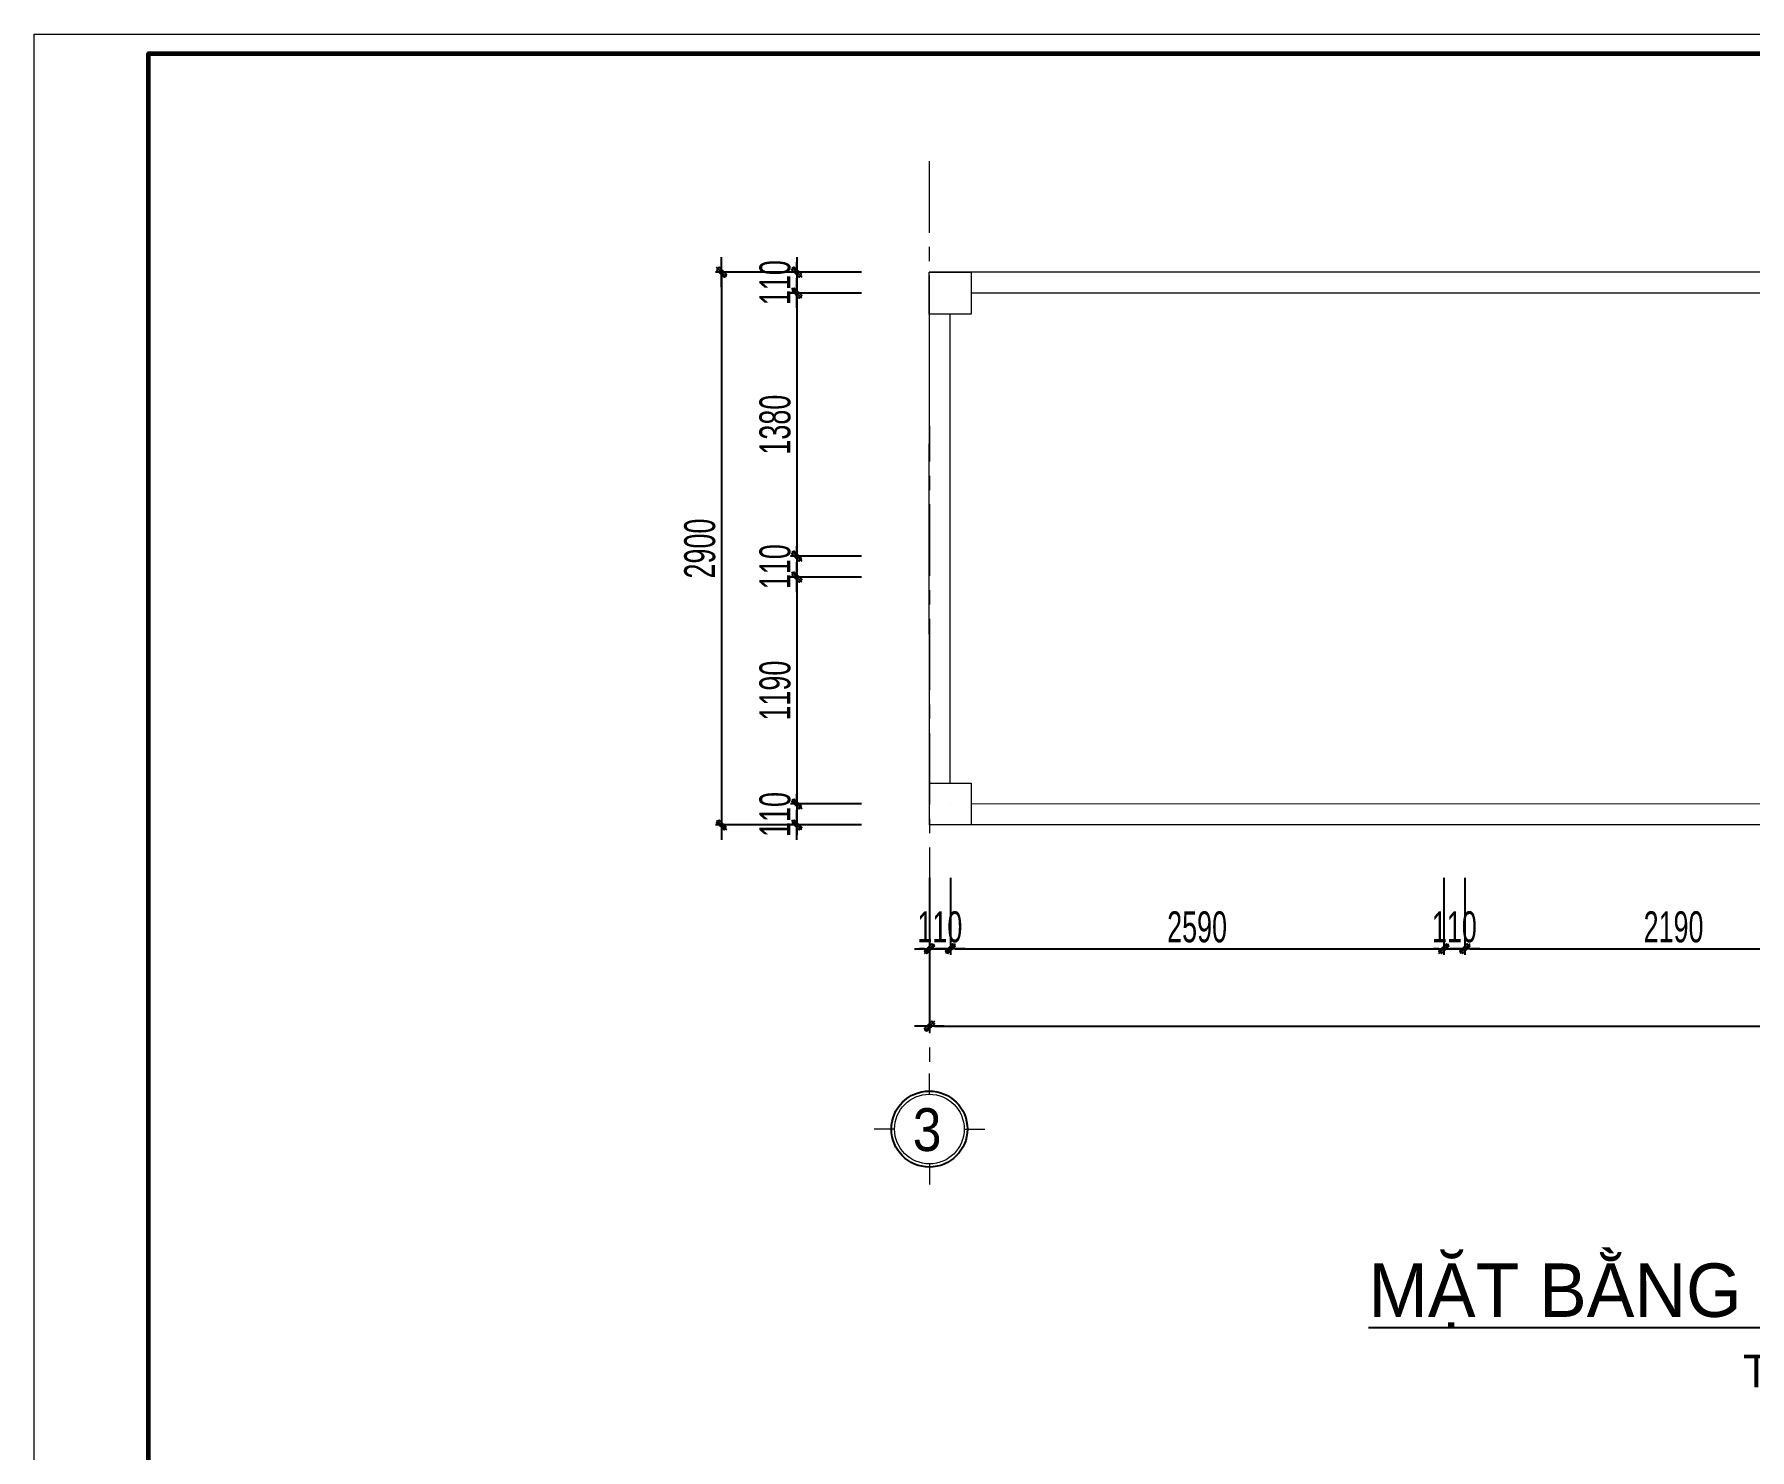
# Model space of a CAD drawing. Header units: millimetres. Extents: x 596422 to 1674380, y -367470 to 58862.
# Drawn here: x 818443 to 827444, y -47061 to -39636 of the extents above; entities that cross this region are included whole.
import ezdxf
from ezdxf.enums import TextEntityAlignment as Align

# ---------------------------------------------------------------- set-up
doc = ezdxf.new("R2010")
doc.units = ezdxf.units.MM
doc.header["$LTSCALE"] = 600
doc.header["$MEASUREMENT"] = 0
doc.linetypes.add('CENTER', pattern=[2, 1.25, -0.25, 0.25, -0.25])
doc.layers.get('0').update_dxf_attribs({"lineweight": 0})
doc.layers.get('Defpoints').update_dxf_attribs({"lineweight": 0})
for name, color, linetype, lineweight in [('EG Dim', 8, 'Continuous', 18), ('EG Text2', 7, 'Continuous', 18), ('ISO', 33, 'Continuous', 15), ('LC Hatch', 252, 'Continuous', 9), ('LC ISO', 153, 'Continuous', 13), ('LC Text1', 3, 'Continuous', 20), ('LC Text2', 7, 'Continuous', 25), ('truc', 76, 'CENTER', 9)]:
    doc.layers.add(name, color=color, linetype=linetype, lineweight=lineweight)
doc.layers.add('Khungten_LCDI', color=7, linetype='Continuous')
doc.layers.add('Kichthuoc', color=9, linetype='Continuous')
doc.styles.add('EG 1', font='VHAVANB.TTF')
doc.styles.add('HOATBIF', font='hoatbif.shx', dxfattribs={"width": 0.65})
doc.styles.add('Khungten', font='VHAVAN.TTF', dxfattribs={"width": 0.9, "height": 5000})
doc.styles.add('LC 1', font='VHAVANB.TTF')
doc.styles.add('Title', font='VHAVAN.TTF', dxfattribs={"width": 0.8})
doc.dimstyles.new('1-100', dxfattribs={"dimscale": 300, "dimtxt": 1.2, "dimasz": 0.25, "dimexe": 0.5, "dimexo": 0, "dimgap": 0.3, "dimtad": 1, "dimdec": 0, "dimzin": 0, "dimdsep": 46, "dimtxsty": 'HOATBIF', "dimblk1": 'DOT', "dimblk2": 'DOT', "dimsah": 1, "dimcen": -1, "dimdle": 1, "dimclrd": 256, "dimclre": 256, "dimclrt": 4, "dimadec": 3, "dimazin": 2, "dimtfac": 0.333333, "dimtdec": 0, "dimtix": 1, "dimtmove": 2, "dimatfit": 3, "dimldrblk": 'DOT', "dimfxl": 1, "dimtvp": 0.833333, "dimtolj": 1, "dimtzin": 0, "dimarcsym": 0})

# ---------------------------------------------------------------- blocks, each defined once
blk = doc.blocks.new('TIEUDE1')
at = {"layer": 'EG Text2', "color": 7, "style": 'EG 1'}
blk.add_attdef('TIªU§Ò', text='', height=5, dxfattribs=at).set_placement((0, 0), align=Align.BOTTOM_CENTER)
blk.add_attdef('TL', text='', height=3, dxfattribs=at).set_placement((0, -2), align=Align.TOP_CENTER)
blk = doc.blocks.new('TTRUC')
at = {"layer": 'ISO'}
for p, q in [((0, 6.37), (0, 10.13)), ((-6.37, 0), (-10.13, 0)), ((6.37, 0), (10.13, 0)), ((0, -6.37), (0, -10.13))]:
    blk.add_line(p, q, dxfattribs=at)
blk.add_circle((0, 0), 6.37, dxfattribs=at)
at = {"layer": 'Kichthuoc'}
blk.add_circle((0, 0), 6.95, dxfattribs=at)
blk = doc.blocks.new('DOT')
at = {"layer": 'Kichthuoc'}
blk.add_line((-3, 0), (3, 0), dxfattribs=at)
at = {"layer": 'Kichthuoc', "color": 4}
blk.add_line((-1, -1), (1, 1), dxfattribs=at)
blk.add_lwpolyline([(0.5, 1), (-1, -0.5), (-0.5, -1), (1, 0.5)], close=True, dxfattribs=at)
blk = doc.blocks.new('*D533')
at = {"layer": 'Defpoints', "color": 0, "transparency": 16777216}
for p in [(823249.7, -44061.1), (825839.2, -44061.1), (825839.2, -44432.8)]:
    blk.add_point(p, dxfattribs=at)
at = {"layer": 'EG Dim', "lineweight": -2, "transparency": 16777216}
for p, q in [((823249.7, -44061.1), (823249.7, -44465.3)), ((825839.2, -44061.1), (825839.2, -44465.3)), ((823275.7, -44432.8), (825813.2, -44432.8))]:
    blk.add_line(p, q, dxfattribs=at)
at = {"layer": 'EG Dim', "lineweight": -2, "transparency": 16777216, "xscale": 26, "yscale": 26, "zscale": 26, "rotation": 180}
blk.add_blockref('DOT', (823249.7, -44432.8), dxfattribs=at)
at = {"layer": 'EG Dim', "lineweight": -2, "transparency": 16777216, "xscale": 26, "yscale": 26, "zscale": 26}
blk.add_blockref('DOT', (825839.2, -44432.8), dxfattribs=at)
at = {"layer": 'EG Dim', "color": 4, "transparency": 16777216, "insert": (824544.4, -44319.1), "char_height": 162.5, "attachment_point": 5, "style": 'HOATBIF'}
blk.add_mtext('\\A1;2590', dxfattribs=at)
blk = doc.blocks.new('_Dot')
at = {"color": 0, "linetype": 'ByBlock', "lineweight": -2}
blk.add_line((-0.5, 0), (-1, 0), dxfattribs=at)
at = {"color": 0, "linetype": 'ByBlock', "const_width": 0.5}
blk.add_lwpolyline([(-0.25, 0, 1), (0.25, 0, 1)], format="xyb", close=True, dxfattribs=at)
blk = doc.blocks.new('*D535')
at = {"layer": 'Defpoints', "color": 0, "transparency": 16777216}
for p in [(823139.7, -44061.1), (832239.7, -44060.7), (832239.7, -44839.1)]:
    blk.add_point(p, dxfattribs=at)
at = {"layer": 'EG Dim', "lineweight": -2, "transparency": 16777216}
for p, q in [((823139.7, -44061.1), (823139.7, -44871.6)), ((832239.7, -44060.7), (832239.7, -44871.6)), ((823165.7, -44839.1), (832213.7, -44839.1))]:
    blk.add_line(p, q, dxfattribs=at)
at = {"layer": 'EG Dim', "lineweight": -2, "transparency": 16777216, "xscale": 26, "yscale": 26, "zscale": 26, "rotation": 180}
blk.add_blockref('DOT', (823139.7, -44839.1), dxfattribs=at)
at = {"layer": 'EG Dim', "lineweight": -2, "transparency": 16777216, "xscale": 26, "yscale": 26, "zscale": 26}
blk.add_blockref('DOT', (832239.7, -44839.1), dxfattribs=at)
at = {"layer": 'EG Dim', "color": 4, "transparency": 16777216, "insert": (827689.7, -44725.3), "char_height": 162.5, "attachment_point": 5, "style": 'HOATBIF'}
blk.add_mtext('\\A1;9100', dxfattribs=at)
blk = doc.blocks.new('*D536')
at = {"layer": 'Defpoints', "color": 0, "transparency": 16777216}
for p in [(822783.9, -43673.6), (822444, -43783.7), (822783.9, -43783.7)]:
    blk.add_point(p, dxfattribs=at)
at = {"layer": 'EG Dim', "lineweight": -2, "transparency": 16777216}
for p, q in [((822444, -43647.6), (822444, -43621.6)), ((822783.9, -43673.6), (822411.5, -43673.6)), ((822444, -43673.6), (822444, -43783.7)), ((822783.9, -43783.7), (822411.5, -43783.7)), ((822444, -43809.7), (822444, -43835.7))]:
    blk.add_line(p, q, dxfattribs=at)
at = {"layer": 'EG Dim', "lineweight": -2, "transparency": 16777216, "xscale": 26, "yscale": 26, "zscale": 26}
for p, rotation in [((822444, -43673.6), 270), ((822444, -43783.7), 90)]:
    blk.add_blockref('DOT', p, dxfattribs=dict(at, rotation=rotation))
at = {"layer": 'EG Dim', "color": 4, "transparency": 16777216, "insert": (822330.3, -43728.7), "char_height": 162.5, "attachment_point": 5, "rotation": 90, "style": 'HOATBIF'}
blk.add_mtext('\\A1;110', dxfattribs=at)
blk = doc.blocks.new('*D537')
at = {"layer": 'Defpoints', "color": 0, "transparency": 16777216}
for p in [(822783.9, -40883.6), (822444, -40993.6), (822783.9, -40993.6)]:
    blk.add_point(p, dxfattribs=at)
at = {"layer": 'EG Dim', "lineweight": -2, "transparency": 16777216}
for p, q in [((822444, -40857.6), (822444, -40831.6)), ((822783.9, -40883.6), (822411.5, -40883.6)), ((822444, -40883.6), (822444, -40993.6)), ((822783.9, -40993.6), (822411.5, -40993.6)), ((822444, -41019.6), (822444, -41045.6))]:
    blk.add_line(p, q, dxfattribs=at)
at = {"layer": 'EG Dim', "lineweight": -2, "transparency": 16777216, "xscale": 26, "yscale": 26, "zscale": 26}
for p, rotation in [((822444, -40883.6), 270), ((822444, -40993.6), 90)]:
    blk.add_blockref('DOT', p, dxfattribs=dict(at, rotation=rotation))
at = {"layer": 'EG Dim', "color": 4, "transparency": 16777216, "insert": (822330.3, -40938.6), "char_height": 162.5, "attachment_point": 5, "rotation": 90, "style": 'HOATBIF'}
blk.add_mtext('\\A1;110', dxfattribs=at)
blk = doc.blocks.new('*D538')
at = {"layer": 'Defpoints', "color": 0, "transparency": 16777216}
for p in [(822783.9, -40883.6), (822049.4, -43783.7), (822783.9, -43783.7)]:
    blk.add_point(p, dxfattribs=at)
at = {"layer": 'EG Dim', "lineweight": -2, "transparency": 16777216}
for p, q in [((822783.9, -40883.6), (822016.9, -40883.6)), ((822049.4, -40909.6), (822049.4, -43757.7)), ((822783.9, -43783.7), (822016.9, -43783.7))]:
    blk.add_line(p, q, dxfattribs=at)
at = {"layer": 'EG Dim', "lineweight": -2, "transparency": 16777216, "xscale": 26, "yscale": 26, "zscale": 26}
for p, rotation in [((822049.4, -40883.6), 90), ((822049.4, -43783.7), 270)]:
    blk.add_blockref('DOT', p, dxfattribs=dict(at, rotation=rotation))
at = {"layer": 'EG Dim', "color": 4, "transparency": 16777216, "insert": (821935.6, -42333.6), "char_height": 162.5, "attachment_point": 5, "rotation": 90, "style": 'HOATBIF'}
blk.add_mtext('\\A1;2900', dxfattribs=at)
blk = doc.blocks.new('*D539')
at = {"layer": 'Defpoints', "color": 0, "transparency": 16777216}
for p in [(823139.7, -44061.1), (823249.7, -44061.1), (823249.7, -44432.8)]:
    blk.add_point(p, dxfattribs=at)
at = {"layer": 'EG Dim', "lineweight": -2, "transparency": 16777216}
for p, q in [((823139.7, -44061.1), (823139.7, -44465.3)), ((823249.7, -44061.1), (823249.7, -44465.3)), ((823113.7, -44432.8), (823087.7, -44432.8)), ((823139.7, -44432.8), (823249.7, -44432.8)), ((823275.7, -44432.8), (823301.7, -44432.8))]:
    blk.add_line(p, q, dxfattribs=at)
at = {"layer": 'EG Dim', "lineweight": -2, "transparency": 16777216, "xscale": 26, "yscale": 26, "zscale": 26}
blk.add_blockref('DOT', (823139.7, -44432.8), dxfattribs=at)
at = {"layer": 'EG Dim', "lineweight": -2, "transparency": 16777216, "xscale": 26, "yscale": 26, "zscale": 26, "rotation": 180}
blk.add_blockref('DOT', (823249.7, -44432.8), dxfattribs=at)
at = {"layer": 'EG Dim', "color": 4, "transparency": 16777216, "insert": (823194.7, -44319.1), "char_height": 162.5, "attachment_point": 5, "style": 'HOATBIF'}
blk.add_mtext('\\A1;110', dxfattribs=at)
blk = doc.blocks.new('LCDI-new')
at = {"layer": 'Defpoints', "lineweight": 0}
blk.add_lwpolyline([(-1626044.71, 488105.01), (-1626044.71, 488402.01), (-1625624.71, 488402.01), (-1625624.71, 488105.01)], close=True, dxfattribs=at)
at = {"layer": 'Khungten_LCDI', "color": 5, "lineweight": 60}
blk.add_lwpolyline([(-1626032.71, 488107.01), (-1626032.71, 488400.01), (-1625626.71, 488400.01), (-1625626.71, 488107.01)], close=True, dxfattribs=at)
at = {"color": 2, "style": 'Title', "width": 1.824646}
for tag, p, p2 in [('TENBANVE1', (-1625663.58, 488164.65), (-1625629.32, 488164.65)), ('TENBANVE2', (-1625663.58, 488157.89), (-1625629.32, 488157.89))]:
    blk.add_attdef(tag, text='', height=2.5, dxfattribs=at).set_placement(p, p2, align=Align.FIT)
at = {"color": 7, "style": 'Khungten', "width": 0.8}
for tag, p in [('REVISION', (-1625637.72, 488146.05)), ('NGAYHT', (-1625637.25, 488137.42))]:
    blk.add_attdef(tag, text='', height=2, dxfattribs=at).set_placement(p, align=Align.CENTER)
at = {"color": 2, "style": 'Title', "width": 0.7}
blk.add_attdef('SOBANVE', text='', height=2.5, dxfattribs=at).set_placement((-1625637.09, 488114.55), align=Align.CENTER)
blk = doc.blocks.new('*D545')
at = {"layer": 'Defpoints', "color": 0, "transparency": 16777216}
for p in [(822783.9, -42483.7), (822444, -43673.6), (822783.9, -43673.6)]:
    blk.add_point(p, dxfattribs=at)
at = {"layer": 'EG Dim', "lineweight": -2, "transparency": 16777216}
for p, q in [((822783.9, -42483.7), (822411.5, -42483.7)), ((822444, -42509.7), (822444, -43647.6)), ((822783.9, -43673.6), (822411.5, -43673.6))]:
    blk.add_line(p, q, dxfattribs=at)
at = {"layer": 'EG Dim', "lineweight": -2, "transparency": 16777216, "xscale": 26, "yscale": 26, "zscale": 26}
for p, rotation in [((822444, -42483.7), 90), ((822444, -43673.6), 270)]:
    blk.add_blockref('DOT', p, dxfattribs=dict(at, rotation=rotation))
at = {"layer": 'EG Dim', "color": 4, "transparency": 16777216, "insert": (822330.3, -43078.7), "char_height": 162.5, "attachment_point": 5, "rotation": 90, "style": 'HOATBIF'}
blk.add_mtext('\\A1;1190', dxfattribs=at)
blk = doc.blocks.new('*D546')
at = {"layer": 'Defpoints', "color": 0, "transparency": 16777216}
for p in [(825839.2, -44061.1), (825949.2, -44061.1), (825949.2, -44432.8)]:
    blk.add_point(p, dxfattribs=at)
at = {"layer": 'EG Dim', "lineweight": -2, "transparency": 16777216}
for p, q in [((825839.2, -44061.1), (825839.2, -44465.3)), ((825949.2, -44061.1), (825949.2, -44465.3)), ((825813.2, -44432.8), (825787.2, -44432.8)), ((825839.2, -44432.8), (825949.2, -44432.8)), ((825975.2, -44432.8), (826001.2, -44432.8))]:
    blk.add_line(p, q, dxfattribs=at)
at = {"layer": 'EG Dim', "lineweight": -2, "transparency": 16777216, "xscale": 26, "yscale": 26, "zscale": 26}
blk.add_blockref('DOT', (825839.2, -44432.8), dxfattribs=at)
at = {"layer": 'EG Dim', "lineweight": -2, "transparency": 16777216, "xscale": 26, "yscale": 26, "zscale": 26, "rotation": 180}
blk.add_blockref('DOT', (825949.2, -44432.8), dxfattribs=at)
at = {"layer": 'EG Dim', "color": 4, "transparency": 16777216, "insert": (825894.2, -44319.1), "char_height": 162.5, "attachment_point": 5, "style": 'HOATBIF'}
blk.add_mtext('\\A1;110', dxfattribs=at)
blk = doc.blocks.new('*D547')
at = {"layer": 'Defpoints', "color": 0, "transparency": 16777216}
for p in [(825949.2, -44061.1), (828139.7, -44060.7), (828139.7, -44432.8)]:
    blk.add_point(p, dxfattribs=at)
at = {"layer": 'EG Dim', "lineweight": -2, "transparency": 16777216}
for p, q in [((825949.2, -44061.1), (825949.2, -44465.3)), ((828139.7, -44060.7), (828139.7, -44465.3)), ((825975.2, -44432.8), (828113.7, -44432.8))]:
    blk.add_line(p, q, dxfattribs=at)
at = {"layer": 'EG Dim', "lineweight": -2, "transparency": 16777216, "xscale": 26, "yscale": 26, "zscale": 26, "rotation": 180}
blk.add_blockref('DOT', (825949.2, -44432.8), dxfattribs=at)
at = {"layer": 'EG Dim', "lineweight": -2, "transparency": 16777216, "xscale": 26, "yscale": 26, "zscale": 26}
blk.add_blockref('DOT', (828139.7, -44432.8), dxfattribs=at)
at = {"layer": 'EG Dim', "color": 4, "transparency": 16777216, "insert": (827044.4, -44319.1), "char_height": 162.5, "attachment_point": 5, "style": 'HOATBIF'}
blk.add_mtext('\\A1;2190', dxfattribs=at)
blk = doc.blocks.new('bloc tuong')
at = {"layer": 'LC Hatch'}
for p, q in [((4999.8, 2899.6), (-0.2, 2899.2)), ((-0.2, 2679.2), (-0.2, 2899.2)), ((4779.8, 2789.6), (219.8, 2789.2)), ((4999.8, 2789.6), (4999.8, 2789.6)), ((-0.1, 1999.2), (-0.1, 2679.2)), ((109.8, 1999.2), (109.8, 2679.2)), ((0, -0.8), (-0.2, 1999.2)), ((110, 219.2), (109.8, 1999.2)), ((110, 109.2), (110, 109.2)), ((4780, 109.6), (220, 109.2)), ((5000, -0.8), (0, -0.8))]:
    blk.add_line(p, q, dxfattribs=at)
for points in [[(-0.2, 2899.2), (219.8, 2899.2), (219.8, 2679.2), (-0.2, 2679.2), (-0.2, 2899.2)], [(4779.8, 2899.6), (4999.8, 2899.6), (4999.8, 2679.6), (4779.8, 2679.6), (4779.8, 2899.6)], [(4779.8, 2899.6), (4779.8, 2899.6)], [(0, 219.2), (220, 219.2), (220, -0.8), (0, -0.8), (0, 219.2)], [(4780, 219.2), (5000, 219.2), (5000, -0.8), (4780, -0.8), (4780, 219.2)]]:
    blk.add_lwpolyline(points, dxfattribs=at)
blk = doc.blocks.new('*D580')
at = {"layer": 'Defpoints', "color": 0, "transparency": 16777216}
for p in [(822783.9, -42373.7), (822444, -42483.7), (822783.9, -42483.7)]:
    blk.add_point(p, dxfattribs=at)
at = {"layer": 'EG Dim', "lineweight": -2, "transparency": 16777216}
for p, q in [((822783.9, -42373.7), (822411.5, -42373.7)), ((822444, -42347.7), (822444, -42321.7)), ((822444, -42373.7), (822444, -42483.7)), ((822783.9, -42483.7), (822411.5, -42483.7)), ((822444, -42509.7), (822444, -42535.7))]:
    blk.add_line(p, q, dxfattribs=at)
at = {"layer": 'EG Dim', "lineweight": -2, "transparency": 16777216, "xscale": 26, "yscale": 26, "zscale": 26}
for p, rotation in [((822444, -42373.7), 270), ((822444, -42483.7), 90)]:
    blk.add_blockref('DOT', p, dxfattribs=dict(at, rotation=rotation))
at = {"layer": 'EG Dim', "color": 4, "transparency": 16777216, "insert": (822330.3, -42428.7), "char_height": 162.5, "attachment_point": 5, "rotation": 90, "style": 'HOATBIF'}
blk.add_mtext('\\A1;110', dxfattribs=at)
blk = doc.blocks.new('*D581')
at = {"layer": 'Defpoints', "color": 0, "transparency": 16777216}
for p in [(822783.9, -40993.6), (822444, -42373.7), (822783.9, -42373.7)]:
    blk.add_point(p, dxfattribs=at)
at = {"layer": 'EG Dim', "lineweight": -2, "transparency": 16777216}
for p, q in [((822783.9, -40993.6), (822411.5, -40993.6)), ((822444, -41019.6), (822444, -42347.7)), ((822783.9, -42373.7), (822411.5, -42373.7))]:
    blk.add_line(p, q, dxfattribs=at)
at = {"layer": 'EG Dim', "lineweight": -2, "transparency": 16777216, "xscale": 26, "yscale": 26, "zscale": 26}
for p, rotation in [((822444, -40993.6), 90), ((822444, -42373.7), 270)]:
    blk.add_blockref('DOT', p, dxfattribs=dict(at, rotation=rotation))
at = {"layer": 'EG Dim', "color": 4, "transparency": 16777216, "insert": (822330.3, -41683.7), "char_height": 162.5, "attachment_point": 5, "rotation": 90, "style": 'HOATBIF'}
blk.add_mtext('\\A1;1380', dxfattribs=at)

msp = doc.modelspace()

# ---------------------------------------------------------------- linework, layer by layer
at = {"layer": 'truc', "ltscale": 0.5}
msp.add_line((823139.3, -40301.6), (823139.8, -45088.1), dxfattribs=at)

# ---------------------------------------------------------------- block references
at = {"layer": 'Kichthuoc', "xscale": 50.00000000005321, "yscale": 50.00000000005321, "zscale": 50.00000000005321}
msp.add_blockref('LCDI-new', (82120678.8, -24459736.4), dxfattribs=at)
at = {"layer": 'LC Hatch'}
msp.add_blockref('bloc tuong', (823139.6, -43782.9), dxfattribs=at)
at = {"layer": 'LC ISO', "xscale": 28.69141044115101, "yscale": 28.69141044115101, "zscale": 28.69141044115101}
msp.add_blockref('TTRUC', (823139.8, -45378.8), dxfattribs=at)
at = {"layer": 'LC Text2'}
ref = msp.add_blockref('TIEUDE1', (827859.5, -46448.5), dxfattribs=dict(at, xscale=56.93620215211323, yscale=56.93620215211323, zscale=56.93620215211323))
ref.add_attrib('TIªU§Ò', '%%UmÆt b»ng mãng c¶i t¹o', dxfattribs={"color": 7, "height": 280.377, "style": 'LC 1'}).set_placement((827859.5, -46448.5), align=Align.BOTTOM_CENTER)
ref.add_attrib('TL', 'TL 1/100', dxfattribs={"color": 7, "height": 170.81, "style": 'LC 1'}).set_placement((827859.5, -46562.3), align=Align.TOP_CENTER)

# ---------------------------------------------------------------- texts
at = {"layer": 'LC Text1', "ltscale": 0.2, "style": 'LC 1', "width": 0.9}
msp.add_text('3', height=224.7, dxfattribs=at).set_placement((823127.7, -45561.6), align=Align.BOTTOM_CENTER)

# ---------------------------------------------------------------- dimensions: what is measured, and where the dimension line sits
at = {"layer": 'EG Dim'}
for base, p1, p2, picture, middle in [((822444, -40993.6), (822783.9, -40883.6), (822783.9, -40993.6), '*D537', (822330.3, -40938.6)), ((822049.4, -43783.7), (822783.9, -40883.6), (822783.9, -43783.7), '*D538', (821935.6, -42333.6)), ((822444, -42373.7), (822783.9, -40993.6), (822783.9, -42373.7), '*D581', (822330.3, -41683.7)), ((822444, -42483.7), (822783.9, -42373.7), (822783.9, -42483.7), '*D580', (822330.3, -42428.7)), ((822444, -43673.6), (822783.9, -42483.7), (822783.9, -43673.6), '*D545', (822330.3, -43078.7)), ((822444, -43783.7), (822783.9, -43673.6), (822783.9, -43783.7), '*D536', (822330.3, -43728.7))]:
    dim = msp.add_linear_dim(base=base, p1=p1, p2=p2, angle=90, dimstyle='1-100', override={"dimscale": 65, "dimtxt": 2.5, "dimasz": 0.4, "dimgap": 0.5}, dxfattribs=at)
    dim.commit()
    dim.dimension.update_dxf_attribs({"geometry": picture, "text_midpoint": middle})
for base, p1, p2, picture, middle in [((823249.7, -44432.8), (823139.7, -44061.1), (823249.7, -44061.1), '*D539', (823194.7, -44319.1)), ((832239.7, -44839.1), (823139.7, -44061.1), (832239.7, -44060.7), '*D535', (827689.7, -44725.3)), ((825839.2051, -44432.8261), (823249.6865, -44061.1398), (825839.2051, -44061.1398), '*D533', (824544.4458, -44319.0761)), ((825949.2, -44432.8), (825839.2, -44061.1), (825949.2, -44061.1), '*D546', (825894.2, -44319.1)), ((828139.6865, -44432.8261), (825949.2051, -44061.1398), (828139.6865, -44060.6961), '*D547', (827044.4458, -44319.0761))]:
    dim = msp.add_linear_dim(base=base, p1=p1, p2=p2, dimstyle='1-100', override={"dimscale": 65, "dimtxt": 2.5, "dimasz": 0.4, "dimgap": 0.5}, dxfattribs=at)
    dim.commit()
    dim.dimension.update_dxf_attribs({"geometry": picture, "text_midpoint": middle})

doc.saveas('drawing.dxf')
